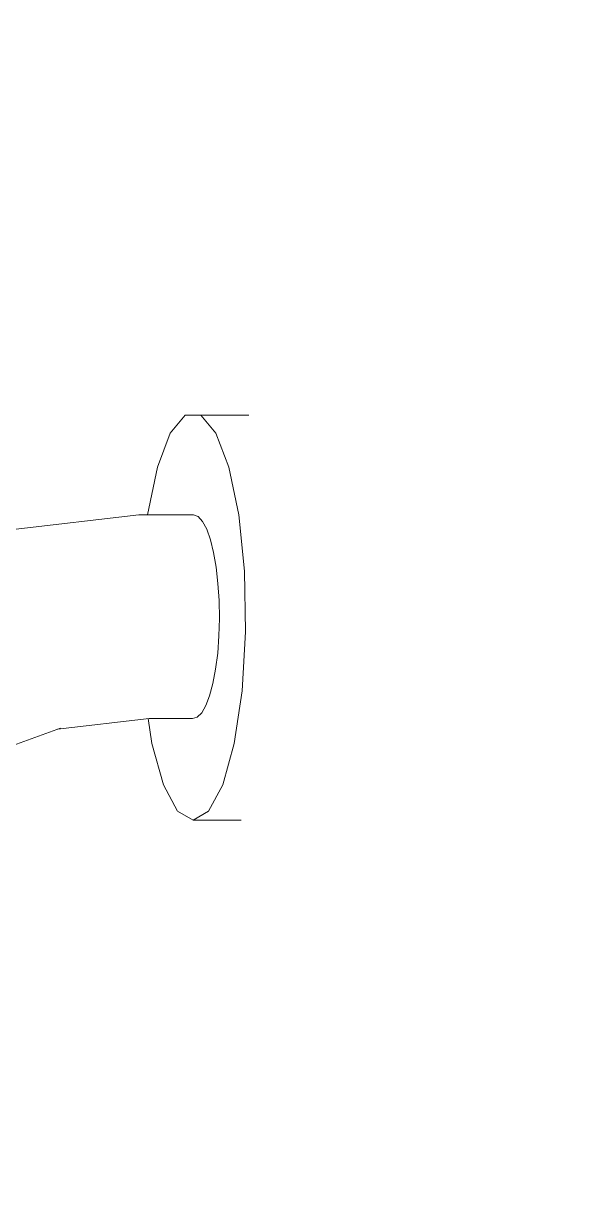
# Model space of a CAD drawing. Header units: millimetres. Extents: x -46169 to 237885, y -84465 to 18123.
# Drawn here: x 111873 to 111926.6, y -82990.2 to -82874.4 of the extents above; entities that cross this region are included whole.
import ezdxf

# ---------------------------------------------------------------- set-up
doc = ezdxf.new("R2010")
doc.units = ezdxf.units.MM
doc.header["$MEASUREMENT"] = 0
doc.linetypes.add('Wipeout_Contour', pattern=[1000, 0, -1000])
doc.layers.add('New_A-25-M_Wall_Int', color=7, linetype='Continuous')
doc.layers.add('New_A-35-M_FFE_Sanitary', color=7, linetype='Continuous')
doc.layers.add('New_A-35-M_FFE_Sanitary_Pen_No__74', color=7, linetype='Continuous', lineweight=20, true_color=0x606060)

# ---------------------------------------------------------------- blocks, each defined once
blk = doc.blocks.new('Section Elem_63_2', base_point=(64459.15, -84332.61))
at = {"color": 254, "linetype": 'Wipeout_Contour', "lineweight": 0, "ltscale": 1114737.691909313}
blk.add_wipeout([(111691.44, -81932.61), (111691.44, -83641.11), (111755.56, -83641.11), (111755.56, -82062.64), (112086.81, -82062.64), (112086.81, -84332.61), (112178.36, -84332.61), (112178.36, -81932.61)], dxfattribs=at).dxf.layer = 'New_A-25-M_Wall_Int'
blk = doc.blocks.new('Section Elem_119_2', base_point=(64459.15, -84332.61))
at = {"color": 254, "linetype": 'Wipeout_Contour', "lineweight": 0, "ltscale": 557061.681861}
blk.add_wipeout([(111895.21, -82912.83), (111890.49, -82912.83), (111891.96, -82914.59), (111896.68, -82914.59)], dxfattribs=at).dxf.layer = 'New_A-35-M_FFE_Sanitary'
at = {"color": 254, "linetype": 'Wipeout_Contour', "lineweight": 0, "ltscale": 557111.612604}
blk.add_wipeout([(111890.12, -82942.48), (111885.83, -82942.48), (111885.38, -82942.6), (111889.67, -82942.6)], dxfattribs=at).dxf.layer = 'New_A-35-M_FFE_Sanitary'
at = {"color": 254, "linetype": 'Wipeout_Contour', "lineweight": 0, "ltscale": 557072.189129}
blk.add_wipeout([(111896.68, -82914.59), (111891.96, -82914.59), (111893.23, -82917.94), (111897.96, -82917.94)], dxfattribs=at).dxf.layer = 'New_A-35-M_FFE_Sanitary'
at = {"color": 254, "linetype": 'Wipeout_Contour', "lineweight": 0, "ltscale": 557112.369602}
blk.add_wipeout([(111890.56, -82942.06), (111886.24, -82942.06), (111885.83, -82942.48), (111890.12, -82942.48)], dxfattribs=at).dxf.layer = 'New_A-35-M_FFE_Sanitary'
at = {"color": 254, "linetype": 'Wipeout_Contour', "lineweight": 0, "ltscale": 557085.331162}
blk.add_wipeout([(111897.96, -82917.94), (111893.23, -82917.94), (111894.2, -82922.61), (111898.92, -82922.61)], dxfattribs=at).dxf.layer = 'New_A-35-M_FFE_Sanitary'
at = {"color": 254, "linetype": 'Wipeout_Contour', "lineweight": 0, "ltscale": 557112.340517}
blk.add_wipeout([(111890.97, -82941.35), (111886.61, -82941.35), (111886.24, -82942.06), (111890.56, -82942.06)], dxfattribs=at).dxf.layer = 'New_A-35-M_FFE_Sanitary'
at = {"color": 254, "linetype": 'Wipeout_Contour', "lineweight": 0, "ltscale": 557099.940498}
blk.add_wipeout([(111898.92, -82922.61), (111894.2, -82922.61), (111894.76, -82928.16), (111899.48, -82928.16)], dxfattribs=at).dxf.layer = 'New_A-35-M_FFE_Sanitary'
at = {"color": 254, "linetype": 'Wipeout_Contour', "lineweight": 0, "ltscale": 557111.526184}
blk.add_wipeout([(111891.34, -82940.38), (111886.94, -82940.38), (111886.61, -82941.35), (111890.97, -82941.35)], dxfattribs=at).dxf.layer = 'New_A-35-M_FFE_Sanitary'
at = {"color": 254, "linetype": 'Wipeout_Contour', "lineweight": 0, "ltscale": 557091.430041}
blk.add_wipeout([(111876.39, -82943.65), (111885.38, -82942.6), (111885.83, -82942.48), (111876.68, -82943.55)], dxfattribs=at).dxf.layer = 'New_A-35-M_FFE_Sanitary'
at = {"color": 254, "linetype": 'Wipeout_Contour', "lineweight": 0, "ltscale": 557114.719288}
blk.add_wipeout([(111899.48, -82928.16), (111894.76, -82928.16), (111894.87, -82934.1), (111899.6, -82934.1)], dxfattribs=at).dxf.layer = 'New_A-35-M_FFE_Sanitary'
at = {"color": 254, "linetype": 'Wipeout_Contour', "lineweight": 0, "ltscale": 557109.951348}
blk.add_wipeout([(111891.67, -82939.17), (111887.19, -82939.17), (111886.94, -82940.38), (111891.34, -82940.38)], dxfattribs=at).dxf.layer = 'New_A-35-M_FFE_Sanitary'
at = {"color": 254, "linetype": 'Wipeout_Contour', "lineweight": 0, "ltscale": 557091.980776}
blk.add_wipeout([(111885.83, -82942.48), (111886.24, -82942.06), (111877.03, -82943.14), (111876.68, -82943.55)], dxfattribs=at).dxf.layer = 'New_A-35-M_FFE_Sanitary'
at = {"color": 254, "linetype": 'Wipeout_Contour', "lineweight": 0, "ltscale": 557128.354708}
blk.add_wipeout([(111894.87, -82934.1), (111894.53, -82939.91), (111899.26, -82939.91), (111899.6, -82934.1)], dxfattribs=at).dxf.layer = 'New_A-35-M_FFE_Sanitary'
at = {"color": 254, "linetype": 'Wipeout_Contour', "lineweight": 0, "ltscale": 557107.663869}
blk.add_wipeout([(111891.93, -82937.76), (111887.38, -82937.76), (111887.19, -82939.17), (111891.67, -82939.17)], dxfattribs=at).dxf.layer = 'New_A-35-M_FFE_Sanitary'
at = {"color": 254, "linetype": 'Wipeout_Contour', "lineweight": 0, "ltscale": 557091.770184}
blk.add_wipeout([(111886.24, -82942.06), (111886.61, -82941.35), (111877.28, -82942.44), (111877.03, -82943.14)], dxfattribs=at).dxf.layer = 'New_A-35-M_FFE_Sanitary'
at = {"color": 254, "linetype": 'Wipeout_Contour', "lineweight": 0, "ltscale": 557104.733262}
blk.add_wipeout([(111892.13, -82936.19), (111887.49, -82936.19), (111887.38, -82937.76), (111891.93, -82937.76)], dxfattribs=at).dxf.layer = 'New_A-35-M_FFE_Sanitary'
at = {"color": 254, "linetype": 'Wipeout_Contour', "lineweight": 0, "ltscale": 557139.635136}
blk.add_wipeout([(111894.53, -82939.91), (111893.76, -82945.08), (111898.48, -82945.08), (111899.26, -82939.91)], dxfattribs=at).dxf.layer = 'New_A-35-M_FFE_Sanitary'
at = {"color": 254, "linetype": 'Wipeout_Contour', "lineweight": 0, "ltscale": 557090.683856}
blk.add_wipeout([(111886.61, -82941.35), (111886.94, -82940.38), (111877.45, -82941.48), (111877.28, -82942.44)], dxfattribs=at).dxf.layer = 'New_A-35-M_FFE_Sanitary'
at = {"color": 254, "linetype": 'Wipeout_Contour', "lineweight": 0, "ltscale": 557068.847025}
blk.add_wipeout([(111876.68, -82943.55), (111877.03, -82943.14), (111868.76, -82946.13), (111868.5, -82946.51)], dxfattribs=at).dxf.layer = 'New_A-35-M_FFE_Sanitary'
at = {"color": 254, "linetype": 'Wipeout_Contour', "lineweight": 0, "ltscale": 557101.24858}
blk.add_wipeout([(111892.25, -82934.51), (111887.53, -82934.51), (111887.49, -82936.19), (111892.13, -82936.19)], dxfattribs=at).dxf.layer = 'New_A-35-M_FFE_Sanitary'
at = {"color": 254, "linetype": 'Wipeout_Contour', "lineweight": 0, "ltscale": 557088.754971}
blk.add_wipeout([(111886.94, -82940.38), (111887.19, -82939.17), (111877.51, -82940.3), (111877.45, -82941.48)], dxfattribs=at).dxf.layer = 'New_A-35-M_FFE_Sanitary'
at = {"color": 254, "linetype": 'Wipeout_Contour', "lineweight": 0, "ltscale": 557068.36846}
blk.add_wipeout([(111877.03, -82943.14), (111877.28, -82942.44), (111868.87, -82945.49), (111868.76, -82946.13)], dxfattribs=at).dxf.layer = 'New_A-35-M_FFE_Sanitary'
at = {"color": 254, "linetype": 'Wipeout_Contour', "lineweight": 0, "ltscale": 696434.990816}
blk.add_wipeout([(111892.63, -82949.13), (111897.35, -82949.13), (111898.48, -82945.1), (111898.57, -82945.08), (111893.76, -82945.08)], dxfattribs=at).dxf.layer = 'New_A-35-M_FFE_Sanitary'
at = {"color": 254, "linetype": 'Wipeout_Contour', "lineweight": 0, "ltscale": 557097.299917}
blk.add_wipeout([(111892.3, -82932.78), (111887.48, -82932.78), (111887.53, -82934.51), (111892.25, -82934.51)], dxfattribs=at).dxf.layer = 'New_A-35-M_FFE_Sanitary'
at = {"color": 254, "linetype": 'Wipeout_Contour', "lineweight": 0, "ltscale": 557086.035668}
blk.add_wipeout([(111887.19, -82939.17), (111887.38, -82937.76), (111877.47, -82938.91), (111877.51, -82940.3)], dxfattribs=at).dxf.layer = 'New_A-35-M_FFE_Sanitary'
at = {"color": 254, "linetype": 'Wipeout_Contour', "lineweight": 0, "ltscale": 557066.874116}
blk.add_wipeout([(111877.28, -82942.44), (111877.45, -82941.48), (111868.83, -82944.6), (111868.87, -82945.49)], dxfattribs=at).dxf.layer = 'New_A-35-M_FFE_Sanitary'
at = {"color": 254, "linetype": 'Wipeout_Contour', "lineweight": 0, "ltscale": 557151.419597}
blk.add_wipeout([(111892.63, -82949.13), (111891.24, -82951.72), (111895.96, -82951.72), (111897.35, -82949.13)], dxfattribs=at).dxf.layer = 'New_A-35-M_FFE_Sanitary'
at = {"color": 254, "linetype": 'Wipeout_Contour', "lineweight": 0, "ltscale": 557093.023008}
blk.add_wipeout([(111892.27, -82931.04), (111887.36, -82931.04), (111887.48, -82932.78), (111892.3, -82932.78)], dxfattribs=at).dxf.layer = 'New_A-35-M_FFE_Sanitary'
at = {"color": 254, "linetype": 'Wipeout_Contour', "lineweight": 0, "ltscale": 557082.605558}
blk.add_wipeout([(111887.38, -82937.76), (111887.49, -82936.19), (111877.33, -82937.37), (111877.47, -82938.91)], dxfattribs=at).dxf.layer = 'New_A-35-M_FFE_Sanitary'
at = {"color": 254, "linetype": 'Wipeout_Contour', "lineweight": 0, "ltscale": 557064.396196}
blk.add_wipeout([(111877.45, -82941.48), (111877.51, -82940.3), (111868.65, -82943.5), (111868.83, -82944.6)], dxfattribs=at).dxf.layer = 'New_A-35-M_FFE_Sanitary'
at = {"color": 254, "linetype": 'Wipeout_Contour', "lineweight": 0, "ltscale": 557150.876006}
blk.add_wipeout([(111889.72, -82952.61), (111894.44, -82952.61), (111895.96, -82951.72), (111891.24, -82951.72)], dxfattribs=at).dxf.layer = 'New_A-35-M_FFE_Sanitary'
at = {"color": 254, "linetype": 'Wipeout_Contour', "lineweight": 0, "ltscale": 557088.563647}
blk.add_wipeout([(111892.16, -82929.35), (111887.15, -82929.35), (111887.36, -82931.04), (111892.27, -82931.04)], dxfattribs=at).dxf.layer = 'New_A-35-M_FFE_Sanitary'
at = {"color": 254, "linetype": 'Wipeout_Contour', "lineweight": 0, "ltscale": 557078.579401}
blk.add_wipeout([(111887.49, -82936.19), (111887.53, -82934.51), (111877.09, -82935.73), (111877.33, -82937.37)], dxfattribs=at).dxf.layer = 'New_A-35-M_FFE_Sanitary'
at = {"color": 254, "linetype": 'Wipeout_Contour', "lineweight": 0, "ltscale": 557061.039236}
blk.add_wipeout([(111868.32, -82942.23), (111868.65, -82943.5), (111877.51, -82940.3), (111877.47, -82938.91)], dxfattribs=at).dxf.layer = 'New_A-35-M_FFE_Sanitary'
at = {"layer": 'New_A-35-M_FFE_Sanitary_Pen_No__74', "linetype": 'Continuous'}
blk.add_line((111876.68, -82943.55), (111868.5, -82946.51), dxfattribs=at)
at = {"color": 254, "linetype": 'Wipeout_Contour', "lineweight": 0, "ltscale": 557084.041424}
blk.add_wipeout([(111891.98, -82927.76), (111886.88, -82927.76), (111887.15, -82929.35), (111892.16, -82929.35)], dxfattribs=at).dxf.layer = 'New_A-35-M_FFE_Sanitary'
at = {"color": 254, "linetype": 'Wipeout_Contour', "lineweight": 0, "ltscale": 557074.086653}
blk.add_wipeout([(111887.53, -82934.51), (111887.48, -82932.78), (111876.76, -82934.03), (111877.09, -82935.73)], dxfattribs=at).dxf.layer = 'New_A-35-M_FFE_Sanitary'
at = {"color": 254, "linetype": 'Wipeout_Contour', "lineweight": 0, "ltscale": 557056.90854}
blk.add_wipeout([(111877.33, -82937.37), (111867.86, -82940.81), (111868.32, -82942.23), (111877.47, -82938.91)], dxfattribs=at).dxf.layer = 'New_A-35-M_FFE_Sanitary'
at = {"color": 254, "linetype": 'Wipeout_Contour', "lineweight": 0, "ltscale": 557079.593712}
blk.add_wipeout([(111891.73, -82926.31), (111886.55, -82926.31), (111886.88, -82927.76), (111891.98, -82927.76)], dxfattribs=at).dxf.layer = 'New_A-35-M_FFE_Sanitary'
at = {"color": 254, "linetype": 'Wipeout_Contour', "lineweight": 0, "ltscale": 557069.261194}
blk.add_wipeout([(111887.48, -82932.78), (111887.36, -82931.04), (111876.35, -82932.32), (111876.76, -82934.03)], dxfattribs=at).dxf.layer = 'New_A-35-M_FFE_Sanitary'
at = {"color": 254, "linetype": 'Wipeout_Contour', "lineweight": 0, "ltscale": 557052.118123}
blk.add_wipeout([(111877.09, -82935.73), (111867.27, -82939.29), (111867.86, -82940.81), (111877.33, -82937.37)], dxfattribs=at).dxf.layer = 'New_A-35-M_FFE_Sanitary'
at = {"color": 254, "linetype": 'Wipeout_Contour', "lineweight": 0, "ltscale": 557075.355631}
blk.add_wipeout([(111891.41, -82925.06), (111886.17, -82925.06), (111886.55, -82926.31), (111891.73, -82926.31)], dxfattribs=at).dxf.layer = 'New_A-35-M_FFE_Sanitary'
at = {"color": 254, "linetype": 'Wipeout_Contour', "lineweight": 0, "ltscale": 557064.244382}
blk.add_wipeout([(111887.36, -82931.04), (111887.15, -82929.35), (111875.88, -82930.66), (111876.35, -82932.32)], dxfattribs=at).dxf.layer = 'New_A-35-M_FFE_Sanitary'
at = {"color": 254, "linetype": 'Wipeout_Contour', "lineweight": 0, "ltscale": 557046.813477}
blk.add_wipeout([(111876.76, -82934.03), (111866.59, -82937.71), (111867.27, -82939.29), (111877.09, -82935.73)], dxfattribs=at).dxf.layer = 'New_A-35-M_FFE_Sanitary'
at = {"color": 254, "linetype": 'Wipeout_Contour', "lineweight": 0, "ltscale": 557071.455942}
blk.add_wipeout([(111891.05, -82924.03), (111885.75, -82924.03), (111886.17, -82925.06), (111891.41, -82925.06)], dxfattribs=at).dxf.layer = 'New_A-35-M_FFE_Sanitary'
at = {"color": 254, "linetype": 'Wipeout_Contour', "lineweight": 0, "ltscale": 557059.188591}
blk.add_wipeout([(111887.15, -82929.35), (111886.88, -82927.76), (111875.35, -82929.1), (111875.88, -82930.66)], dxfattribs=at).dxf.layer = 'New_A-35-M_FFE_Sanitary'
at = {"color": 254, "linetype": 'Wipeout_Contour', "lineweight": 0, "ltscale": 557041.15571}
blk.add_wipeout([(111876.76, -82934.03), (111876.35, -82932.32), (111865.82, -82936.14), (111866.59, -82937.71)], dxfattribs=at).dxf.layer = 'New_A-35-M_FFE_Sanitary'
at = {"color": 254, "linetype": 'Wipeout_Contour', "lineweight": 0, "ltscale": 557068.013137}
blk.add_wipeout([(111890.64, -82923.27), (111885.31, -82923.27), (111885.75, -82924.03), (111891.05, -82924.03)], dxfattribs=at).dxf.layer = 'New_A-35-M_FFE_Sanitary'
at = {"color": 254, "linetype": 'Wipeout_Contour', "lineweight": 0, "ltscale": 557054.247385}
blk.add_wipeout([(111886.88, -82927.76), (111886.55, -82926.31), (111874.79, -82927.68), (111875.35, -82929.1)], dxfattribs=at).dxf.layer = 'New_A-35-M_FFE_Sanitary'
at = {"color": 254, "linetype": 'Wipeout_Contour', "lineweight": 0, "ltscale": 557035.316659}
blk.add_wipeout([(111865, -82934.6), (111865.82, -82936.14), (111876.35, -82932.32), (111875.88, -82930.66)], dxfattribs=at).dxf.layer = 'New_A-35-M_FFE_Sanitary'
at = {"color": 254, "linetype": 'Wipeout_Contour', "lineweight": 0, "ltscale": 557065.131834}
blk.add_wipeout([(111890.21, -82922.79), (111884.85, -82922.79), (111885.31, -82923.27), (111890.64, -82923.27)], dxfattribs=at).dxf.layer = 'New_A-35-M_FFE_Sanitary'
at = {"color": 254, "linetype": 'Wipeout_Contour', "lineweight": 0, "ltscale": 557049.570851}
blk.add_wipeout([(111886.55, -82926.31), (111886.17, -82925.06), (111874.2, -82926.45), (111874.79, -82927.68)], dxfattribs=at).dxf.layer = 'New_A-35-M_FFE_Sanitary'
at = {"color": 254, "linetype": 'Wipeout_Contour', "lineweight": 0, "ltscale": 557029.473678}
blk.add_wipeout([(111875.35, -82929.1), (111864.15, -82933.16), (111865, -82934.6), (111875.88, -82930.66)], dxfattribs=at).dxf.layer = 'New_A-35-M_FFE_Sanitary'
at = {"color": 254, "linetype": 'Wipeout_Contour', "lineweight": 0, "ltscale": 557062.899573}
blk.add_wipeout([(111889.76, -82922.61), (111884.39, -82922.61), (111884.85, -82922.79), (111890.21, -82922.79)], dxfattribs=at).dxf.layer = 'New_A-35-M_FFE_Sanitary'
at = {"color": 254, "linetype": 'Wipeout_Contour', "lineweight": 0, "ltscale": 557045.301031}
blk.add_wipeout([(111886.17, -82925.06), (111885.75, -82924.03), (111873.62, -82925.45), (111874.2, -82926.45)], dxfattribs=at).dxf.layer = 'New_A-35-M_FFE_Sanitary'
at = {"color": 254, "linetype": 'Wipeout_Contour', "lineweight": 0, "ltscale": 557023.804248}
blk.add_wipeout([(111863.29, -82931.85), (111864.15, -82933.16), (111875.35, -82929.1), (111874.79, -82927.68)], dxfattribs=at).dxf.layer = 'New_A-35-M_FFE_Sanitary'
at = {"color": 254, "linetype": 'Wipeout_Contour', "lineweight": 0, "ltscale": 557041.567599}
blk.add_wipeout([(111885.75, -82924.03), (111885.31, -82923.27), (111873.05, -82924.7), (111873.62, -82925.45)], dxfattribs=at).dxf.layer = 'New_A-35-M_FFE_Sanitary'
at = {"color": 254, "linetype": 'Wipeout_Contour', "lineweight": 0, "ltscale": 557018.480586}
blk.add_wipeout([(111862.44, -82930.71), (111863.29, -82931.85), (111874.79, -82927.68), (111874.2, -82926.45)], dxfattribs=at).dxf.layer = 'New_A-35-M_FFE_Sanitary'
at = {"color": 254, "linetype": 'Wipeout_Contour', "lineweight": 0, "ltscale": 557038.483905}
blk.add_wipeout([(111885.31, -82923.27), (111884.85, -82922.79), (111872.51, -82924.23), (111873.05, -82924.7)], dxfattribs=at).dxf.layer = 'New_A-35-M_FFE_Sanitary'
at = {"color": 254, "linetype": 'Wipeout_Contour', "lineweight": 0, "ltscale": 557013.664411}
blk.add_wipeout([(111861.65, -82929.79), (111862.44, -82930.71), (111874.2, -82926.45), (111873.62, -82925.45)], dxfattribs=at).dxf.layer = 'New_A-35-M_FFE_Sanitary'
at = {"color": 254, "linetype": 'Wipeout_Contour', "lineweight": 0, "ltscale": 557036.143494}
blk.add_wipeout([(111884.85, -82922.79), (111884.39, -82922.61), (111872.02, -82924.05), (111872.51, -82924.23)], dxfattribs=at).dxf.layer = 'New_A-35-M_FFE_Sanitary'
at = {"color": 254, "linetype": 'Wipeout_Contour', "lineweight": 0, "ltscale": 5431706.623618646}
blk.add_wipeout([(111886.2, -82917.94), (111885.24, -82922.61), (111889.76, -82922.61), (111890.21, -82922.79), (111890.64, -82923.27), (111891.05, -82924.03), (111891.41, -82925.06), (111891.73, -82926.31), (111891.98, -82927.76), (111892.16, -82929.35), (111892.27, -82931.04), (111892.3, -82932.78), (111892.25, -82934.51), (111892.13, -82936.19), (111891.93, -82937.76), (111891.67, -82939.17), (111891.34, -82940.38), (111890.97, -82941.35), (111890.56, -82942.06), (111890.12, -82942.48), (111889.67, -82942.6), (111885.38, -82942.6), (111885.31, -82942.61), (111885.67, -82945.08), (111886.8, -82949.13), (111888.19, -82951.72), (111889.72, -82952.61), (111891.24, -82951.72), (111892.63, -82949.13), (111893.76, -82945.08), (111894.53, -82939.91), (111894.87, -82934.1), (111894.76, -82928.16), (111894.2, -82922.61), (111893.23, -82917.94), (111891.96, -82914.59), (111890.49, -82912.83), (111888.95, -82912.83), (111887.47, -82914.59)], dxfattribs=at).dxf.layer = 'New_A-35-M_FFE_Sanitary'
at = {"color": 254, "linetype": 'Wipeout_Contour', "lineweight": 0, "ltscale": 557009.502027}
blk.add_wipeout([(111873.62, -82925.45), (111873.05, -82924.7), (111860.92, -82929.09), (111861.65, -82929.79)], dxfattribs=at).dxf.layer = 'New_A-35-M_FFE_Sanitary'
at = {"layer": 'New_A-35-M_FFE_Sanitary_Pen_No__74', "linetype": 'Continuous'}
for p, q in [((111887.47, -82914.59), (111888.95, -82912.83)), ((111888.95, -82912.83), (111890.49, -82912.83)), ((111890.49, -82912.83), (111891.96, -82914.59)), ((111890.49, -82912.83), (111895.21, -82912.83)), ((111886.2, -82917.94), (111887.47, -82914.59)), ((111891.96, -82914.59), (111893.23, -82917.94)), ((111885.24, -82922.61), (111886.2, -82917.94)), ((111893.23, -82917.94), (111894.2, -82922.61)), ((111889.76, -82922.61), (111884.39, -82922.61)), ((111890.21, -82922.79), (111889.76, -82922.61)), ((111890.64, -82923.27), (111890.21, -82922.79)), ((111894.2, -82922.61), (111894.76, -82928.16)), ((111891.05, -82924.03), (111890.64, -82923.27)), ((111891.41, -82925.06), (111891.05, -82924.03)), ((111891.73, -82926.31), (111891.41, -82925.06)), ((111891.98, -82927.76), (111891.73, -82926.31)), ((111892.16, -82929.35), (111891.98, -82927.76)), ((111894.76, -82928.16), (111894.87, -82934.1)), ((111892.27, -82931.04), (111892.16, -82929.35)), ((111892.3, -82932.78), (111892.27, -82931.04)), ((111892.25, -82934.51), (111892.3, -82932.78)), ((111892.13, -82936.19), (111892.25, -82934.51)), ((111894.87, -82934.1), (111894.53, -82939.91)), ((111891.93, -82937.76), (111892.13, -82936.19)), ((111891.67, -82939.17), (111891.93, -82937.76)), ((111891.34, -82940.38), (111891.67, -82939.17)), ((111894.53, -82939.91), (111893.76, -82945.08)), ((111890.56, -82942.06), (111890.97, -82941.35)), ((111890.97, -82941.35), (111891.34, -82940.38)), ((111885.38, -82942.6), (111876.39, -82943.65)), ((111885.67, -82945.08), (111885.31, -82942.61)), ((111889.67, -82942.6), (111885.38, -82942.6)), ((111889.67, -82942.6), (111890.12, -82942.48)), ((111890.12, -82942.48), (111890.56, -82942.06)), ((111886.8, -82949.13), (111885.67, -82945.08)), ((111893.76, -82945.08), (111892.63, -82949.13)), ((111888.19, -82951.72), (111886.8, -82949.13)), ((111892.63, -82949.13), (111891.24, -82951.72)), ((111889.72, -82952.61), (111888.19, -82951.72)), ((111891.24, -82951.72), (111889.72, -82952.61)), ((111889.72, -82952.61), (111894.44, -82952.61))]:
    blk.add_line(p, q, dxfattribs=at)
at = {"color": 254, "linetype": 'Wipeout_Contour', "lineweight": 0, "ltscale": 557006.119873}
blk.add_wipeout([(111873.05, -82924.7), (111872.51, -82924.23), (111860.28, -82928.66), (111860.92, -82929.09)], dxfattribs=at).dxf.layer = 'New_A-35-M_FFE_Sanitary'
at = {"layer": 'New_A-35-M_FFE_Sanitary_Pen_No__74', "linetype": 'Continuous'}
blk.add_line((111884.39, -82922.61), (111872.02, -82924.05), dxfattribs=at)

msp = doc.modelspace()

# ---------------------------------------------------------------- block references
at = {"layer": 'New_A-25-M_Wall_Int'}
msp.add_blockref('Section Elem_63_2', (64459.15, -84332.61), dxfattribs=at)

# ---------------------------------------------------------------- next in the draw order: block references
at = {"layer": 'New_A-35-M_FFE_Sanitary'}
msp.add_blockref('Section Elem_119_2', (64459.15, -84332.61), dxfattribs=at)

doc.saveas('drawing.dxf')
